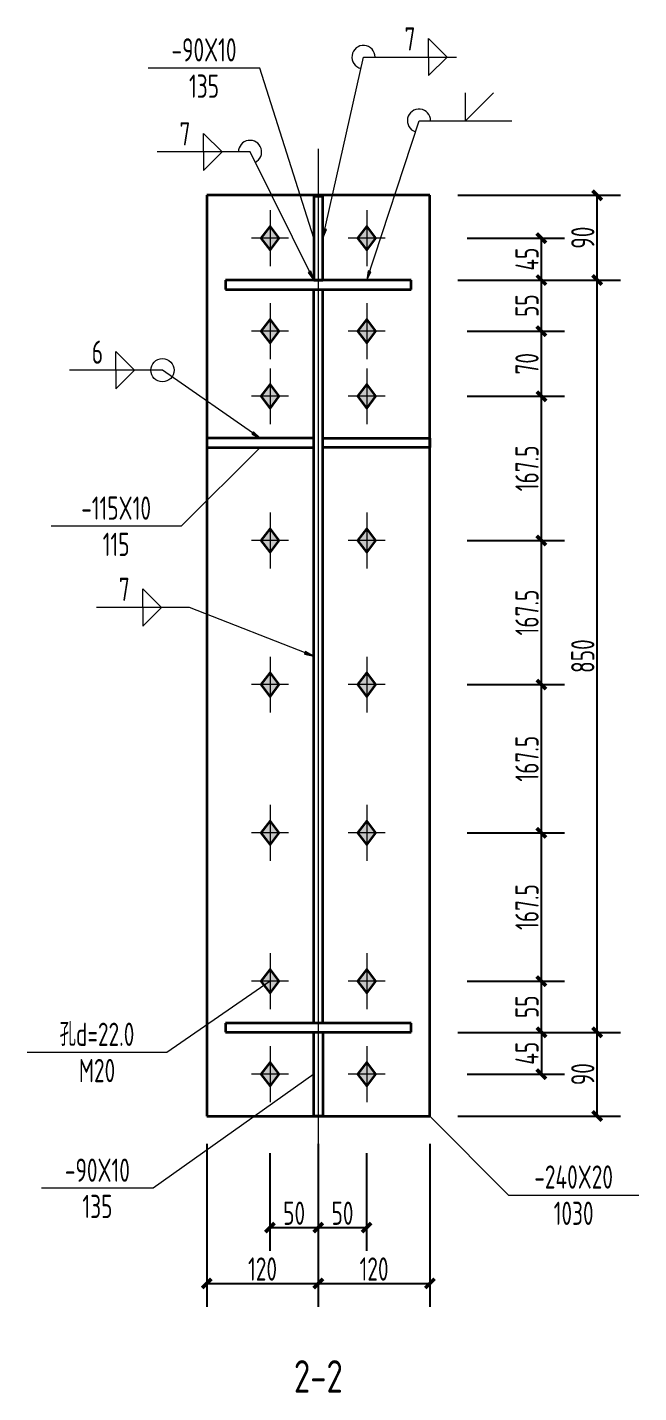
# Model space of a CAD drawing. Header units: millimetres. Extents: x 6950065 to 7140129, y 16284814 to 19754034.
# Drawn here: x 6998002 to 7004579, y 18024456 to 18039138 of the extents above; entities that cross this region are included whole.
import ezdxf
from ezdxf.enums import TextEntityAlignment as Align

# ---------------------------------------------------------------- set-up
doc = ezdxf.new("R2010")
doc.units = ezdxf.units.MM
doc.header["$LTSCALE"] = 1500
doc.header["$MEASUREMENT"] = 0
doc.linetypes.add('线型6', pattern=[8.75, 5, -1.25, 1.25, -1.25])
doc.layers.get('Defpoints').update_dxf_attribs({"color": 1})
for name, color, linetype, lineweight in [('10', 7, 'Continuous', 35), ('20', 2, 'Continuous', 35), ('尺寸标注', 9, 'Continuous', 18), ('焊缝标注', 9, 'Continuous', 18), ('螺栓孔标注', 9, 'Continuous', 18), ('钢板标注', 9, 'Continuous', 18)]:
    doc.layers.add(name, color=color, linetype=linetype, lineweight=lineweight)
doc.styles.add('FromPkpm', font='Pkpmeng', dxfattribs={"width": 0.7, "bigfont": 'hztxt'})
doc.dimstyles.new('Pkpm_1.00', dxfattribs={"dimtxt": 250, "dimasz": 100, "dimexe": 250, "dimexo": 0.0625, "dimgap": 30, "dimtad": 1, "dimdec": 0, "dimrnd": 5, "dimzin": 0, "dimdsep": 46, "dimtxsty": 'FromPkpm', "dimblk1": 'ARCHTICK', "dimblk2": 'ARCHTICK', "dimsah": 1, "dimcen": 0.09, "dimadec": 0, "dimazin": 0, "dimtfac": 1, "dimtdec": 0, "dimtix": 1, "dimtmove": 2, "dimatfit": 1, "dimfxl": 0, "dimtolj": 1, "dimtzin": 0, "dimarcsym": 0})

# ---------------------------------------------------------------- blocks, each defined once
blk = doc.blocks.new('_ArchTick')
at = {"color": 0, "linetype": 'ByBlock', "const_width": 0.4}
blk.add_lwpolyline([(-0.5, -0.5), (0.5, 0.5)], dxfattribs=at)
blk = doc.blocks.new('*D187')
at = {"layer": 'Defpoints', "color": 0, "linetype": 'Continuous'}
for p in [(7002332, 18036870), (7003532, 18036870), (7002332, 18036420)]:
    blk.add_point(p, dxfattribs=at)
at = {"layer": '尺寸标注', "color": 0, "linetype": 'Continuous', "lineweight": -2}
for p, q in [((7002732, 18036870), (7003782, 18036870)), ((7003532, 18036420), (7003532, 18036870)), ((7002732, 18036420), (7003782, 18036420))]:
    blk.add_line(p, q, dxfattribs=at)
at = {"layer": '尺寸标注', "color": 0, "linetype": 'Continuous', "lineweight": -2, "xscale": 100, "yscale": 100, "zscale": 100}
for p, rotation in [((7003532, 18036870), 90), ((7003532, 18036420), 270)]:
    blk.add_blockref('_ArchTick', p, dxfattribs=dict(at, rotation=rotation))
at = {"layer": '尺寸标注', "color": 0, "linetype": 'Continuous', "lineweight": 18, "insert": (7003377, 18036645), "char_height": 250, "attachment_point": 5, "rotation": 90, "style": 'FromPkpm'}
blk.add_mtext('\\A1;45', dxfattribs=at)
blk = doc.blocks.new('*D188')
at = {"layer": 'Defpoints', "color": 0, "linetype": 'Continuous'}
for p in [(7002332, 18036420), (7003532, 18036420), (7002332, 18035870)]:
    blk.add_point(p, dxfattribs=at)
at = {"layer": '尺寸标注', "color": 0, "linetype": 'Continuous', "lineweight": -2}
for p, q in [((7002732, 18036420), (7003782, 18036420)), ((7003532, 18035870), (7003532, 18036420)), ((7002732, 18035870), (7003782, 18035870))]:
    blk.add_line(p, q, dxfattribs=at)
at = {"layer": '尺寸标注', "color": 0, "linetype": 'Continuous', "lineweight": -2, "xscale": 100, "yscale": 100, "zscale": 100}
for p, rotation in [((7003532, 18036420), 90), ((7003532, 18035870), 270)]:
    blk.add_blockref('_ArchTick', p, dxfattribs=dict(at, rotation=rotation))
at = {"layer": '尺寸标注', "color": 0, "linetype": 'Continuous', "lineweight": 18, "insert": (7003377, 18036145), "char_height": 250, "attachment_point": 5, "rotation": 90, "style": 'FromPkpm'}
blk.add_mtext('\\A1;55', dxfattribs=at)
blk = doc.blocks.new('*D189')
at = {"layer": 'Defpoints', "color": 0, "linetype": 'Continuous'}
for p in [(7002332, 18035870), (7003532, 18035870), (7002332, 18035170)]:
    blk.add_point(p, dxfattribs=at)
at = {"layer": '尺寸标注', "color": 0, "linetype": 'Continuous', "lineweight": -2}
for p, q in [((7002732, 18035870), (7003782, 18035870)), ((7003532, 18035170), (7003532, 18035870)), ((7002732, 18035170), (7003782, 18035170))]:
    blk.add_line(p, q, dxfattribs=at)
at = {"layer": '尺寸标注', "color": 0, "linetype": 'Continuous', "lineweight": -2, "xscale": 100, "yscale": 100, "zscale": 100}
for p, rotation in [((7003532, 18035870), 90), ((7003532, 18035170), 270)]:
    blk.add_blockref('_ArchTick', p, dxfattribs=dict(at, rotation=rotation))
at = {"layer": '尺寸标注', "color": 0, "linetype": 'Continuous', "lineweight": 18, "insert": (7003377, 18035520), "char_height": 250, "attachment_point": 5, "rotation": 90, "style": 'FromPkpm'}
blk.add_mtext('\\A1;70', dxfattribs=at)
blk = doc.blocks.new('*D190')
at = {"layer": 'Defpoints', "color": 0, "linetype": 'Continuous'}
for p in [(7002332, 18028331), (7003532, 18028331), (7002332, 18027881)]:
    blk.add_point(p, dxfattribs=at)
at = {"layer": '尺寸标注', "color": 0, "linetype": 'Continuous', "lineweight": -2}
for p, q in [((7002732, 18028331), (7003782, 18028331)), ((7003532, 18028331), (7003532, 18027881)), ((7002732, 18027881), (7003782, 18027881))]:
    blk.add_line(p, q, dxfattribs=at)
at = {"layer": '尺寸标注', "color": 0, "linetype": 'Continuous', "lineweight": -2, "xscale": 100, "yscale": 100, "zscale": 100}
for p, rotation in [((7003532, 18028331), 90), ((7003532, 18027881), 270)]:
    blk.add_blockref('_ArchTick', p, dxfattribs=dict(at, rotation=rotation))
at = {"layer": '尺寸标注', "color": 0, "linetype": 'Continuous', "lineweight": 18, "insert": (7003377, 18028106), "char_height": 250, "attachment_point": 5, "rotation": 90, "style": 'FromPkpm'}
blk.add_mtext('\\A1;45', dxfattribs=at)
blk = doc.blocks.new('*D191')
at = {"layer": 'Defpoints', "color": 0, "linetype": 'Continuous'}
for p in [(7002332, 18028881), (7003532, 18028881), (7002332, 18028331)]:
    blk.add_point(p, dxfattribs=at)
at = {"layer": '尺寸标注', "color": 0, "linetype": 'Continuous', "lineweight": -2}
for p, q in [((7002732, 18028881), (7003782, 18028881)), ((7003532, 18028331), (7003532, 18028881)), ((7002732, 18028331), (7003782, 18028331))]:
    blk.add_line(p, q, dxfattribs=at)
at = {"layer": '尺寸标注', "color": 0, "linetype": 'Continuous', "lineweight": -2, "xscale": 100, "yscale": 100, "zscale": 100}
for p, rotation in [((7003532, 18028881), 90), ((7003532, 18028331), 270)]:
    blk.add_blockref('_ArchTick', p, dxfattribs=dict(at, rotation=rotation))
at = {"layer": '尺寸标注', "color": 0, "linetype": 'Continuous', "lineweight": 18, "insert": (7003377, 18028606), "char_height": 250, "attachment_point": 5, "rotation": 90, "style": 'FromPkpm'}
blk.add_mtext('\\A1;55', dxfattribs=at)
blk = doc.blocks.new('*D192')
at = {"layer": 'Defpoints', "color": 0, "linetype": 'Continuous'}
for p in [(7002332, 18035170), (7003532, 18035170), (7002332, 18033620)]:
    blk.add_point(p, dxfattribs=at)
at = {"layer": '尺寸标注', "color": 0, "linetype": 'Continuous', "lineweight": -2}
for p, q in [((7002732, 18035170), (7003782, 18035170)), ((7003532, 18033620), (7003532, 18035170)), ((7002732, 18033620), (7003782, 18033620))]:
    blk.add_line(p, q, dxfattribs=at)
at = {"layer": '尺寸标注', "color": 0, "linetype": 'Continuous', "lineweight": -2, "xscale": 100, "yscale": 100, "zscale": 100}
for p, rotation in [((7003532, 18035170), 90), ((7003532, 18033620), 270)]:
    blk.add_blockref('_ArchTick', p, dxfattribs=dict(at, rotation=rotation))
at = {"layer": '尺寸标注', "color": 0, "linetype": 'Continuous', "lineweight": 18, "insert": (7003377, 18034395), "char_height": 250, "attachment_point": 5, "rotation": 90, "style": 'FromPkpm'}
blk.add_mtext('\\A1;167.5', dxfattribs=at)
blk = doc.blocks.new('*D193')
at = {"layer": 'Defpoints', "color": 0, "linetype": 'Continuous'}
for p in [(7002332, 18032070), (7003532, 18032070), (7002332, 18030476)]:
    blk.add_point(p, dxfattribs=at)
at = {"layer": '尺寸标注', "color": 0, "linetype": 'Continuous', "lineweight": -2}
for p, q in [((7002732, 18032070), (7003782, 18032070)), ((7003532, 18030476), (7003532, 18032070)), ((7002732, 18030476), (7003782, 18030476))]:
    blk.add_line(p, q, dxfattribs=at)
at = {"layer": '尺寸标注', "color": 0, "linetype": 'Continuous', "lineweight": -2, "xscale": 100, "yscale": 100, "zscale": 100}
for p, rotation in [((7003532, 18032070), 90), ((7003532, 18030476), 270)]:
    blk.add_blockref('_ArchTick', p, dxfattribs=dict(at, rotation=rotation))
at = {"layer": '尺寸标注', "color": 0, "linetype": 'Continuous', "lineweight": 18, "insert": (7003377, 18031273), "char_height": 250, "attachment_point": 5, "rotation": 90, "style": 'FromPkpm'}
blk.add_mtext('\\A1;167.5', dxfattribs=at)
blk = doc.blocks.new('*D194')
at = {"layer": 'Defpoints', "color": 0, "linetype": 'Continuous'}
for p in [(7000612, 18027431), (7001132, 18027431), (7001132, 18026231)]:
    blk.add_point(p, dxfattribs=at)
at = {"layer": '尺寸标注', "color": 0, "linetype": 'Continuous', "lineweight": -2}
for p, q in [((7000612, 18027031), (7000612, 18025981)), ((7001132, 18027031), (7001132, 18025981)), ((7000612, 18026231), (7001132, 18026231))]:
    blk.add_line(p, q, dxfattribs=at)
at = {"layer": '尺寸标注', "color": 0, "linetype": 'Continuous', "lineweight": -2, "xscale": 100, "yscale": 100, "zscale": 100, "rotation": 180}
blk.add_blockref('_ArchTick', (7000612, 18026231), dxfattribs=at)
at = {"layer": '尺寸标注', "color": 0, "linetype": 'Continuous', "lineweight": -2, "xscale": 100, "yscale": 100, "zscale": 100}
blk.add_blockref('_ArchTick', (7001132, 18026231), dxfattribs=at)
at = {"layer": '尺寸标注', "color": 0, "linetype": 'Continuous', "lineweight": 18, "insert": (7000872, 18026386), "char_height": 250, "attachment_point": 5, "style": 'FromPkpm'}
blk.add_mtext('\\A1;50', dxfattribs=at)
blk = doc.blocks.new('*D195')
at = {"layer": 'Defpoints', "color": 0, "linetype": 'Continuous'}
for p in [(7001132, 18027431), (7001652, 18027431), (7001652, 18026231)]:
    blk.add_point(p, dxfattribs=at)
at = {"layer": '尺寸标注', "color": 0, "linetype": 'Continuous', "lineweight": -2}
for p, q in [((7001132, 18027031), (7001132, 18025981)), ((7001652, 18027031), (7001652, 18025981)), ((7001132, 18026231), (7001652, 18026231))]:
    blk.add_line(p, q, dxfattribs=at)
at = {"layer": '尺寸标注', "color": 0, "linetype": 'Continuous', "lineweight": -2, "xscale": 100, "yscale": 100, "zscale": 100, "rotation": 180}
blk.add_blockref('_ArchTick', (7001132, 18026231), dxfattribs=at)
at = {"layer": '尺寸标注', "color": 0, "linetype": 'Continuous', "lineweight": -2, "xscale": 100, "yscale": 100, "zscale": 100}
blk.add_blockref('_ArchTick', (7001652, 18026231), dxfattribs=at)
at = {"layer": '尺寸标注', "color": 0, "linetype": 'Continuous', "lineweight": 18, "insert": (7001392, 18026386), "char_height": 250, "attachment_point": 5, "style": 'FromPkpm'}
blk.add_mtext('\\A1;50', dxfattribs=at)
blk = doc.blocks.new('*D196')
at = {"layer": 'Defpoints', "color": 0, "linetype": 'Continuous'}
for p in [(6999932, 18027431), (7001132, 18027431), (7001132, 18025631)]:
    blk.add_point(p, dxfattribs=at)
at = {"layer": '尺寸标注', "color": 0, "linetype": 'Continuous', "lineweight": -2}
for p, q in [((6999932, 18027131), (6999932, 18025381)), ((7001132, 18027131), (7001132, 18025381)), ((6999932, 18025631), (7001132, 18025631))]:
    blk.add_line(p, q, dxfattribs=at)
at = {"layer": '尺寸标注', "color": 0, "linetype": 'Continuous', "lineweight": -2, "xscale": 100, "yscale": 100, "zscale": 100, "rotation": 180}
blk.add_blockref('_ArchTick', (6999932, 18025631), dxfattribs=at)
at = {"layer": '尺寸标注', "color": 0, "linetype": 'Continuous', "lineweight": -2, "xscale": 100, "yscale": 100, "zscale": 100}
blk.add_blockref('_ArchTick', (7001132, 18025631), dxfattribs=at)
at = {"layer": '尺寸标注', "color": 0, "linetype": 'Continuous', "lineweight": 18, "insert": (7000532, 18025786), "char_height": 250, "attachment_point": 5, "style": 'FromPkpm'}
blk.add_mtext('\\A1;120', dxfattribs=at)
blk = doc.blocks.new('*D197')
at = {"layer": 'Defpoints', "color": 0, "linetype": 'Continuous'}
for p in [(7001132, 18027431), (7002332, 18027431), (7002332, 18025631)]:
    blk.add_point(p, dxfattribs=at)
at = {"layer": '尺寸标注', "color": 0, "linetype": 'Continuous', "lineweight": -2}
for p, q in [((7001132, 18027131), (7001132, 18025381)), ((7002332, 18027131), (7002332, 18025381)), ((7001132, 18025631), (7002332, 18025631))]:
    blk.add_line(p, q, dxfattribs=at)
at = {"layer": '尺寸标注', "color": 0, "linetype": 'Continuous', "lineweight": -2, "xscale": 100, "yscale": 100, "zscale": 100, "rotation": 180}
blk.add_blockref('_ArchTick', (7001132, 18025631), dxfattribs=at)
at = {"layer": '尺寸标注', "color": 0, "linetype": 'Continuous', "lineweight": -2, "xscale": 100, "yscale": 100, "zscale": 100}
blk.add_blockref('_ArchTick', (7002332, 18025631), dxfattribs=at)
at = {"layer": '尺寸标注', "color": 0, "linetype": 'Continuous', "lineweight": 18, "insert": (7001732, 18025786), "char_height": 250, "attachment_point": 5, "style": 'FromPkpm'}
blk.add_mtext('\\A1;120', dxfattribs=at)
blk = doc.blocks.new('*D198')
at = {"layer": 'Defpoints', "color": 0, "linetype": 'Continuous'}
for p in [(7002332, 18028331), (7004132, 18028331), (7002332, 18027431)]:
    blk.add_point(p, dxfattribs=at)
at = {"layer": '尺寸标注', "color": 0, "linetype": 'Continuous', "lineweight": -2}
for p, q in [((7002632, 18028331), (7004382, 18028331)), ((7004132, 18027431), (7004132, 18028331)), ((7002632, 18027431), (7004382, 18027431))]:
    blk.add_line(p, q, dxfattribs=at)
at = {"layer": '尺寸标注', "color": 0, "linetype": 'Continuous', "lineweight": -2, "xscale": 100, "yscale": 100, "zscale": 100}
for p, rotation in [((7004132, 18028331), 90), ((7004132, 18027431), 270)]:
    blk.add_blockref('_ArchTick', p, dxfattribs=dict(at, rotation=rotation))
at = {"layer": '尺寸标注', "color": 0, "linetype": 'Continuous', "lineweight": 18, "insert": (7003977, 18027881), "char_height": 250, "attachment_point": 5, "rotation": 90, "style": 'FromPkpm'}
blk.add_mtext('\\A1;90', dxfattribs=at)
blk = doc.blocks.new('*D199')
at = {"layer": 'Defpoints', "color": 0, "linetype": 'Continuous'}
for p in [(7002332, 18036420), (7004132, 18036420), (7002332, 18028331)]:
    blk.add_point(p, dxfattribs=at)
at = {"layer": '尺寸标注', "color": 0, "linetype": 'Continuous', "lineweight": -2}
for p, q in [((7002632, 18036420), (7004382, 18036420)), ((7004132, 18028331), (7004132, 18036420)), ((7002632, 18028331), (7004382, 18028331))]:
    blk.add_line(p, q, dxfattribs=at)
at = {"layer": '尺寸标注', "color": 0, "linetype": 'Continuous', "lineweight": -2, "xscale": 100, "yscale": 100, "zscale": 100}
for p, rotation in [((7004132, 18036420), 90), ((7004132, 18028331), 270)]:
    blk.add_blockref('_ArchTick', p, dxfattribs=dict(at, rotation=rotation))
at = {"layer": '尺寸标注', "color": 0, "linetype": 'Continuous', "lineweight": 18, "insert": (7003977, 18032376), "char_height": 250, "attachment_point": 5, "rotation": 90, "style": 'FromPkpm'}
blk.add_mtext('\\A1;850', dxfattribs=at)
blk = doc.blocks.new('*D200')
at = {"layer": 'Defpoints', "color": 0, "linetype": 'Continuous'}
for p in [(7002332, 18037331), (7004132, 18037331), (7002332, 18036420)]:
    blk.add_point(p, dxfattribs=at)
at = {"layer": '尺寸标注', "color": 0, "linetype": 'Continuous', "lineweight": -2}
for p, q in [((7002632, 18037331), (7004382, 18037331)), ((7004132, 18036420), (7004132, 18037331)), ((7002632, 18036420), (7004382, 18036420))]:
    blk.add_line(p, q, dxfattribs=at)
at = {"layer": '尺寸标注', "color": 0, "linetype": 'Continuous', "lineweight": -2, "xscale": 100, "yscale": 100, "zscale": 100}
for p, rotation in [((7004132, 18037331), 90), ((7004132, 18036420), 270)]:
    blk.add_blockref('_ArchTick', p, dxfattribs=dict(at, rotation=rotation))
at = {"layer": '尺寸标注', "color": 0, "linetype": 'Continuous', "lineweight": 18, "insert": (7003977, 18036876), "char_height": 250, "attachment_point": 5, "rotation": 90, "style": 'FromPkpm'}
blk.add_mtext('\\A1;90', dxfattribs=at)
blk = doc.blocks.new('*D310')
at = {"layer": 'Defpoints', "color": 0, "linetype": 'Continuous'}
for p in [(7002332, 18030476), (7003532, 18030476), (7002332, 18028881)]:
    blk.add_point(p, dxfattribs=at)
at = {"layer": '尺寸标注', "color": 0, "linetype": 'Continuous', "lineweight": -2}
for p, q in [((7002732, 18030476), (7003782, 18030476)), ((7003532, 18028881), (7003532, 18030476)), ((7002732, 18028881), (7003782, 18028881))]:
    blk.add_line(p, q, dxfattribs=at)
at = {"layer": '尺寸标注', "color": 0, "linetype": 'Continuous', "lineweight": -2, "xscale": 100, "yscale": 100, "zscale": 100}
for p, rotation in [((7003532, 18030476), 90), ((7003532, 18028881), 270)]:
    blk.add_blockref('_ArchTick', p, dxfattribs=dict(at, rotation=rotation))
at = {"layer": '尺寸标注', "color": 0, "linetype": 'Continuous', "lineweight": 18, "insert": (7003377, 18029678), "char_height": 250, "attachment_point": 5, "rotation": 90, "style": 'FromPkpm'}
blk.add_mtext('\\A1;167.5', dxfattribs=at)
blk = doc.blocks.new('*D311')
at = {"layer": 'Defpoints', "color": 0, "linetype": 'Continuous'}
for p in [(7002332, 18033620), (7003532, 18033620), (7002332, 18032070)]:
    blk.add_point(p, dxfattribs=at)
at = {"layer": '尺寸标注', "color": 0, "linetype": 'Continuous', "lineweight": -2}
for p, q in [((7002732, 18033620), (7003782, 18033620)), ((7003532, 18032070), (7003532, 18033620)), ((7002732, 18032070), (7003782, 18032070))]:
    blk.add_line(p, q, dxfattribs=at)
at = {"layer": '尺寸标注', "color": 0, "linetype": 'Continuous', "lineweight": -2, "xscale": 100, "yscale": 100, "zscale": 100}
for p, rotation in [((7003532, 18033620), 90), ((7003532, 18032070), 270)]:
    blk.add_blockref('_ArchTick', p, dxfattribs=dict(at, rotation=rotation))
at = {"layer": '尺寸标注', "color": 0, "linetype": 'Continuous', "lineweight": 18, "insert": (7003377, 18032845), "char_height": 250, "attachment_point": 5, "rotation": 90, "style": 'FromPkpm'}
blk.add_mtext('\\A1;167.5', dxfattribs=at)

msp = doc.modelspace()

# ---------------------------------------------------------------- hatches: boundary and pattern name
at = {"layer": '10'}
for points in [[(7000612.4, 18036999.8), (7000512.4, 18036869.8), (7000612.4, 18036739.8), (7000712.4, 18036869.8)], [(7001652.4, 18036999.8), (7001552.4, 18036869.8), (7001652.4, 18036739.8), (7001752.4, 18036869.8)], [(7000612.4, 18035999.8), (7000512.4, 18035869.8), (7000612.4, 18035739.8), (7000712.4, 18035869.8)], [(7001652.4, 18035999.8), (7001552.4, 18035869.8), (7001652.4, 18035739.8), (7001752.4, 18035869.8)], [(7000612.4, 18035299.8), (7000512.4, 18035169.8), (7000612.4, 18035039.8), (7000712.4, 18035169.8)], [(7001652.4, 18035299.8), (7001552.4, 18035169.8), (7001652.4, 18035039.8), (7001752.4, 18035169.8)], [(7000612.4, 18033749.8), (7000512.4, 18033619.8), (7000612.4, 18033489.8), (7000712.4, 18033619.8)], [(7001652.4, 18033749.8), (7001552.4, 18033619.8), (7001652.4, 18033489.8), (7001752.4, 18033619.8)], [(7000612.4, 18032199.8), (7000512.4, 18032069.8), (7000612.4, 18031939.8), (7000712.4, 18032069.8)], [(7001652.4, 18032199.8), (7001552.4, 18032069.8), (7001652.4, 18031939.8), (7001752.4, 18032069.8)], [(7000612.4, 18030605.5), (7000512.4, 18030475.5), (7000612.4, 18030345.5), (7000712.4, 18030475.5)], [(7001652.4, 18030605.5), (7001552.4, 18030475.5), (7001652.4, 18030345.5), (7001752.4, 18030475.5)], [(7000612.4, 18029011.2), (7000512.4, 18028881.2), (7000612.4, 18028751.2), (7000712.4, 18028881.2)], [(7001652.4, 18029011.2), (7001552.4, 18028881.2), (7001652.4, 18028751.2), (7001752.4, 18028881.2)], [(7000612.4, 18028011.2), (7000512.4, 18027881.2), (7000612.4, 18027751.2), (7000712.4, 18027881.2)], [(7001652.4, 18028011.2), (7001552.4, 18027881.2), (7001652.4, 18027751.2), (7001752.4, 18027881.2)]]:
    msp.add_hatch(color=1, dxfattribs=at).paths.add_polyline_path(points)
at = {"layer": '焊缝标注'}
for points in [[(7001182.4, 18036869.8), (7001218.8, 18036964.1), (7001189.5, 18036970.7)], [(7001082.4, 18036419.8), (7001051.3, 18036516), (7001024.4, 18036502.7)], [(7001652.4, 18036419.8), (7001697.8, 18036510.1), (7001669.3, 18036519.5)], [(7000507.4, 18034719.8), (7000433.8, 18034789.2), (7000416.7, 18034764.5)], [(7001082.4, 18032375.5), (7000994.7, 18032426), (7000983.8, 18032398.1)]]:
    msp.add_hatch(color=3, dxfattribs=at).paths.add_polyline_path(points)

# ---------------------------------------------------------------- linework, layer by layer
at = {"layer": '10', "linetype": '线型6', "lineweight": 18, "ltscale": 100}
msp.add_line((7001132.4, 18026931.2), (7001132.4, 18037831.2), dxfattribs=at)
at = {"layer": '10', "color": 9, "lineweight": 18, "ltscale": 100}
for p, q in [((7000612.4, 18037169.8), (7000612.4, 18036569.8)), ((7001652.4, 18037169.8), (7001652.4, 18036569.8)), ((7000812.4, 18036869.8), (7000412.4, 18036869.8)), ((7001852.4, 18036869.8), (7001452.4, 18036869.8)), ((7000612.4, 18036169.8), (7000612.4, 18035569.8)), ((7001652.4, 18036169.8), (7001652.4, 18035569.8)), ((7000812.4, 18035869.8), (7000412.4, 18035869.8)), ((7001852.4, 18035869.8), (7001452.4, 18035869.8)), ((7000612.4, 18035469.8), (7000612.4, 18034869.8)), ((7001652.4, 18035469.8), (7001652.4, 18034869.8)), ((7000812.4, 18035169.8), (7000412.4, 18035169.8)), ((7001852.4, 18035169.8), (7001452.4, 18035169.8)), ((7000612.4, 18033919.8), (7000612.4, 18033319.8)), ((7001652.4, 18033919.8), (7001652.4, 18033319.8)), ((7000812.4, 18033619.8), (7000412.4, 18033619.8)), ((7001852.4, 18033619.8), (7001452.4, 18033619.8)), ((7000612.4, 18032369.8), (7000612.4, 18031769.8)), ((7001652.4, 18032369.8), (7001652.4, 18031769.8)), ((7000812.4, 18032069.8), (7000412.4, 18032069.8)), ((7001852.4, 18032069.8), (7001452.4, 18032069.8)), ((7000612.4, 18030775.5), (7000612.4, 18030175.5)), ((7001652.4, 18030775.5), (7001652.4, 18030175.5)), ((7000812.4, 18030475.5), (7000412.4, 18030475.5)), ((7001852.4, 18030475.5), (7001452.4, 18030475.5)), ((7000612.4, 18029181.2), (7000612.4, 18028581.2)), ((7001652.4, 18029181.2), (7001652.4, 18028581.2)), ((7000812.4, 18028881.2), (7000412.4, 18028881.2)), ((7001852.4, 18028881.2), (7001452.4, 18028881.2)), ((7000612.4, 18028181.2), (7000612.4, 18027581.2)), ((7001652.4, 18028181.2), (7001652.4, 18027581.2)), ((7000812.4, 18027881.2), (7000412.4, 18027881.2)), ((7001852.4, 18027881.2), (7001452.4, 18027881.2))]:
    msp.add_line(p, q, dxfattribs=at)
at = {"layer": '10', "color": 3, "lineweight": 35, "ltscale": 100}
for p, q in [((7002132.4, 18036419.8), (7000132.4, 18036419.8)), ((7000132.4, 18036419.8), (7000132.4, 18036319.8)), ((7000132.4, 18036319.8), (7002132.4, 18036319.8)), ((7001082.4, 18028431.2), (7001082.4, 18036319.8)), ((7001182.4, 18028431.2), (7001182.4, 18036319.8)), ((7002132.4, 18036319.8), (7002132.4, 18036419.8)), ((7002132.4, 18028431.2), (7000132.4, 18028431.2)), ((7000132.4, 18028431.2), (7000132.4, 18028331.2)), ((7002132.4, 18028331.2), (7002132.4, 18028431.2)), ((7000132.4, 18028331.2), (7002132.4, 18028331.2))]:
    msp.add_line(p, q, dxfattribs=at)
at = {"layer": '10', "color": 1, "linetype": 'Continuous'}
for points in [[(7000612.4, 18036999.8), (7000512.4, 18036869.8), (7000612.4, 18036739.8), (7000712.4, 18036869.8)], [(7001652.4, 18036999.8), (7001552.4, 18036869.8), (7001652.4, 18036739.8), (7001752.4, 18036869.8)], [(7000612.4, 18035999.8), (7000512.4, 18035869.8), (7000612.4, 18035739.8), (7000712.4, 18035869.8)], [(7001652.4, 18035999.8), (7001552.4, 18035869.8), (7001652.4, 18035739.8), (7001752.4, 18035869.8)], [(7000612.4, 18035299.8), (7000512.4, 18035169.8), (7000612.4, 18035039.8), (7000712.4, 18035169.8)], [(7001652.4, 18035299.8), (7001552.4, 18035169.8), (7001652.4, 18035039.8), (7001752.4, 18035169.8)], [(7000612.4, 18033749.8), (7000512.4, 18033619.8), (7000612.4, 18033489.8), (7000712.4, 18033619.8)], [(7001652.4, 18033749.8), (7001552.4, 18033619.8), (7001652.4, 18033489.8), (7001752.4, 18033619.8)], [(7000612.4, 18032199.8), (7000512.4, 18032069.8), (7000612.4, 18031939.8), (7000712.4, 18032069.8)], [(7001652.4, 18032199.8), (7001552.4, 18032069.8), (7001652.4, 18031939.8), (7001752.4, 18032069.8)], [(7000612.4, 18030605.5), (7000512.4, 18030475.5), (7000612.4, 18030345.5), (7000712.4, 18030475.5)], [(7001652.4, 18030605.5), (7001552.4, 18030475.5), (7001652.4, 18030345.5), (7001752.4, 18030475.5)], [(7000612.4, 18029011.2), (7000512.4, 18028881.2), (7000612.4, 18028751.2), (7000712.4, 18028881.2)], [(7001652.4, 18029011.2), (7001552.4, 18028881.2), (7001652.4, 18028751.2), (7001752.4, 18028881.2)], [(7000612.4, 18028011.2), (7000512.4, 18027881.2), (7000612.4, 18027751.2), (7000712.4, 18027881.2)], [(7001652.4, 18028011.2), (7001552.4, 18027881.2), (7001652.4, 18027751.2), (7001752.4, 18027881.2)]]:
    msp.add_lwpolyline(points, close=True, dxfattribs=at)
at = {"layer": '20', "lineweight": 35, "ltscale": 100}
for p, q in [((7002332.4, 18037331.2), (6999932.4, 18037331.2)), ((6999932.4, 18037331.2), (6999932.4, 18027431.2)), ((7002332.4, 18027431.2), (7002332.4, 18037331.2)), ((7001182.4, 18037319.8), (7001082.4, 18037319.8)), ((7001082.4, 18037319.8), (7001082.4, 18036419.8)), ((7001182.4, 18036419.8), (7001182.4, 18037319.8)), ((7001082.4, 18036419.8), (7001182.4, 18036419.8)), ((7001082.4, 18034719.8), (6999932.4, 18034719.8)), ((6999932.4, 18034719.8), (6999932.4, 18034619.8)), ((7001082.4, 18034619.8), (7001082.4, 18034719.8)), ((7001182.4, 18034719.8), (7002332.4, 18034719.8)), ((7001182.4, 18034619.8), (7001182.4, 18034719.8)), ((7002332.4, 18034719.8), (7002332.4, 18034619.8)), ((6999932.4, 18034619.8), (7001082.4, 18034619.8)), ((7002332.4, 18034619.8), (7001182.4, 18034619.8)), ((7001082.4, 18028331.2), (7001182.4, 18028331.2)), ((7001082.4, 18027431.2), (7001082.4, 18028331.2)), ((7001182.4, 18028331.2), (7001182.4, 18027431.2)), ((6999932.4, 18027431.2), (7002332.4, 18027431.2)), ((7001182.4, 18027431.2), (7001082.4, 18027431.2))]:
    msp.add_line(p, q, dxfattribs=at)
at = {"layer": '焊缝标注', "color": 3, "lineweight": 18, "ltscale": 100}
for p, q in [((7002318.1, 18039017.7), (7002518.1, 18038817.7)), ((7002318.1, 18038817.7), (7002318.1, 18039017.7)), ((7001182.4, 18036869.8), (7001618.1, 18038817.7)), ((7001618.1, 18038817.7), (7002618.1, 18038817.7)), ((7002318.1, 18038617.7), (7002518.1, 18038817.7)), ((7002318.1, 18038817.7), (7002318.1, 18038617.7)), ((7002715.4, 18038132.9), (7002715.4, 18038432.9)), ((7002715.4, 18038132.9), (7003015.4, 18038432.9)), ((7001652.4, 18036419.8), (7002215.4, 18038132.9)), ((7002215.4, 18038132.9), (7003215.4, 18038132.9)), ((7000097.5, 18037797.3), (6999897.5, 18037997.3)), ((6999897.5, 18037797.3), (6999897.5, 18037997.3)), ((7000397.5, 18037797.3), (6999397.5, 18037797.3)), ((7000097.5, 18037797.3), (6999897.5, 18037597.3)), ((6999897.5, 18037797.3), (6999897.5, 18037597.3)), ((7001082.4, 18036419.8), (7000397.5, 18037797.3)), ((6999155.7, 18035450), (6998955.7, 18035650)), ((6998955.7, 18035450), (6998955.7, 18035650)), ((6999455.7, 18035450), (6998455.7, 18035450)), ((6999155.7, 18035450), (6998955.7, 18035250)), ((6998955.7, 18035450), (6998955.7, 18035250)), ((7000507.4, 18034719.8), (6999455.7, 18035450)), ((6999445.3, 18032899.8), (6999245.3, 18033099.8)), ((6999245.3, 18032899.8), (6999245.3, 18033099.8)), ((6999745.3, 18032899.8), (6998745.3, 18032899.8)), ((6999445.3, 18032899.8), (6999245.3, 18032699.8)), ((6999245.3, 18032899.8), (6999245.3, 18032699.8)), ((7001082.4, 18032375.5), (6999745.3, 18032899.8))]:
    msp.add_line(p, q, dxfattribs=at)
at = {"layer": '焊缝标注', "color": 3, "linetype": 'Continuous'}
for points in [[(7001182.4, 18036869.8), (7001218.8, 18036964.1), (7001189.5, 18036970.7)], [(7001082.4, 18036419.8), (7001051.3, 18036516), (7001024.4, 18036502.7)], [(7001652.4, 18036419.8), (7001697.8, 18036510.1), (7001669.3, 18036519.5)], [(7000507.4, 18034719.8), (7000433.8, 18034789.2), (7000416.7, 18034764.5)], [(7001082.4, 18032375.5), (7000994.7, 18032426), (7000983.8, 18032398.1)]]:
    msp.add_lwpolyline(points, close=True, dxfattribs=at)
at = {"layer": '焊缝标注', "color": 3, "lineweight": 18, "ltscale": 100}
msp.add_circle((6999455.7, 18035450), 125, dxfattribs=at)
for centre, start, end in [((7001618.1, 18038817.7), 0, 257.38971), ((7002215.4, 18038132.9), 0, 251.80728), ((7000397.5, 18037797.3), 296.43524, 180)]:
    msp.add_arc(centre, 125, start, end, dxfattribs=at)
at = {"layer": '螺栓孔标注', "color": 6, "lineweight": 18, "ltscale": 100}
for p, q in [((7000612.4, 18028881.2), (6999501.6, 18028115.1)), ((6999501.6, 18028115.1), (6998001.6, 18028115.1))]:
    msp.add_line(p, q, dxfattribs=at)
at = {"layer": '螺栓孔标注', "color": 6, "ltscale": 100, "const_width": 10}
msp.add_lwpolyline([(7000617.4, 18028881.2, 1), (7000607.4, 18028881.2, 1)], format="xyb", close=True, dxfattribs=at)
at = {"layer": '钢板标注', "color": 2, "lineweight": 18, "ltscale": 100}
for p, q in [((7000502.5, 18038700), (6999302.5, 18038700)), ((7001082.4, 18036869.8), (7000502.5, 18038700)), ((7000507.4, 18034619.8), (6999657.1, 18033773)), ((6999657.1, 18033773), (6998257.1, 18033773)), ((7001082.4, 18027881.2), (6999355.8, 18026653.9)), ((7002332.4, 18027431.2), (7003178.5, 18026580.3)), ((6999355.8, 18026653.9), (6998155.8, 18026653.9)), ((7003178.5, 18026580.3), (7004578.5, 18026580.3))]:
    msp.add_line(p, q, dxfattribs=at)
at = {"layer": '钢板标注', "color": 2, "ltscale": 100, "const_width": 10}
for points in [[(7001087.4, 18036869.8, 1), (7001077.4, 18036869.8, 1)], [(7000512.4, 18034619.8, 1), (7000502.4, 18034619.8, 1)], [(7001087.4, 18027881.2, 1), (7001077.4, 18027881.2, 1)], [(7002337.4, 18027431.2, 1), (7002327.4, 18027431.2, 1)]]:
    msp.add_lwpolyline(points, format="xyb", close=True, dxfattribs=at)

# ---------------------------------------------------------------- texts
at = {"layer": '10', "lineweight": 25, "style": 'FromPkpm', "width": 0.77}
msp.add_text('2-2', height=350, dxfattribs=at).set_placement((7001132.4, 18024631.2), align=Align.MIDDLE_CENTER)
at = {"layer": '焊缝标注', "color": 3, "lineweight": 25, "style": 'FromPkpm', "width": 0.7}
for s, p in [('7', (7002118.1, 18038887.7)), ('7', (6999697.5, 18037867.3)), ('6', (6998755.7, 18035520)), ('7', (6999045.3, 18032969.8))]:
    msp.add_text(s, height=250, dxfattribs=at).set_placement(p, align=Align.CENTER)
at = {"layer": '螺栓孔标注', "color": 6, "lineweight": 25, "style": 'FromPkpm', "width": 0.7}
msp.add_text('孔d=22.0', height=250, dxfattribs=at).set_placement((6998751.6, 18028185.1), align=Align.CENTER)
msp.add_text('M20', height=250, dxfattribs=at).set_placement((6998751.6, 18028045.1), align=Align.TOP_CENTER)
at = {"layer": '钢板标注', "color": 2, "lineweight": 25, "style": 'FromPkpm', "width": 0.7}
for s, p in [('-90X10', (6999902.5, 18038770)), ('-115X10', (6998957.1, 18033843)), ('-90X10', (6998755.8, 18026723.9)), ('-240X20', (7003878.5, 18026650.3))]:
    msp.add_text(s, height=250, dxfattribs=at).set_placement(p, align=Align.CENTER)
for s, p in [('135', (6999902.5, 18038630)), ('115', (6998957.1, 18033703)), ('135', (6998755.8, 18026583.9)), ('1030', (7003878.5, 18026510.3))]:
    msp.add_text(s, height=250, dxfattribs=at).set_placement(p, align=Align.TOP_CENTER)

# ---------------------------------------------------------------- dimensions: what is measured, and where the dimension line sits
at = {"layer": '尺寸标注', "linetype": 'Continuous', "lineweight": 18}
for base, p1, p2, text, override, picture, middle in [((7004132.4, 18037331.2), (7002332.4, 18036419.8), (7002332.4, 18037331.2), '90', {"dimexo": 300, "dimtad": 1, "dimjust": 0, "dimtih": 0, "dimtoh": 0, "dimtmove": 0, "dimatfit": 3}, '*D200', (7003977.4, 18036875.5)), ((7003532.4, 18036869.8), (7002332.4, 18036419.8), (7002332.4, 18036869.8), '45', {"dimexo": 400, "dimtad": 1, "dimjust": 2, "dimtih": 0, "dimtoh": 0, "dimtix": 0, "dimtmove": 0, "dimatfit": 3}, '*D187', (7003377.4, 18036644.8)), ((7003532.4, 18036419.8), (7002332.4, 18035869.8), (7002332.4, 18036419.8), '55', {"dimexo": 400, "dimtad": 1, "dimjust": 0, "dimtih": 0, "dimtoh": 0, "dimtmove": 0, "dimatfit": 3}, '*D188', (7003377.4, 18036144.8)), ((7004132.4, 18036419.8), (7002332.4, 18028331.2), (7002332.4, 18036419.8), '850', {"dimexo": 300, "dimtad": 1, "dimjust": 0, "dimtih": 0, "dimtoh": 0, "dimtmove": 0, "dimatfit": 3}, '*D199', (7003977.4, 18032375.5)), ((7003532.4, 18035869.8), (7002332.4, 18035169.8), (7002332.4, 18035869.8), '70', {"dimexo": 400, "dimtad": 1, "dimjust": 0, "dimtih": 0, "dimtoh": 0, "dimtmove": 0, "dimatfit": 3}, '*D189', (7003377.4, 18035519.8)), ((7003532.4, 18035169.8), (7002332.4, 18033619.8), (7002332.4, 18035169.8), '167.5', {"dimexo": 400, "dimtad": 1, "dimjust": 0, "dimtih": 0, "dimtoh": 0, "dimtmove": 0, "dimatfit": 3}, '*D192', (7003377.4, 18034394.8)), ((7003532.4, 18033619.8), (7002332.4, 18032069.8), (7002332.4, 18033619.8), '167.5', {"dimexo": 400, "dimtad": 1, "dimjust": 0, "dimtih": 0, "dimtoh": 0, "dimtmove": 0, "dimatfit": 3}, '*D311', (7003377.4, 18032844.8)), ((7003532.4, 18032069.8), (7002332.4, 18030475.5), (7002332.4, 18032069.8), '167.5', {"dimexo": 400, "dimtad": 1, "dimjust": 0, "dimtih": 0, "dimtoh": 0, "dimtmove": 0, "dimatfit": 3}, '*D193', (7003377.4, 18031272.7)), ((7003532.4, 18030475.5), (7002332.4, 18028881.2), (7002332.4, 18030475.5), '167.5', {"dimexo": 400, "dimtad": 1, "dimjust": 0, "dimtih": 0, "dimtoh": 0, "dimtmove": 0, "dimatfit": 3}, '*D310', (7003377.4, 18029678.4)), ((7003532.4, 18028881.2), (7002332.4, 18028331.2), (7002332.4, 18028881.2), '55', {"dimexo": 400, "dimtad": 1, "dimjust": 0, "dimtih": 0, "dimtoh": 0, "dimtmove": 0, "dimatfit": 3}, '*D191', (7003377.4, 18028606.2)), ((7003532.4, 18028331.2), (7002332.4, 18027881.2), (7002332.4, 18028331.2), '45', {"dimexo": 400, "dimtad": 1, "dimjust": 1, "dimtih": 0, "dimtoh": 0, "dimtix": 0, "dimtmove": 0, "dimatfit": 3}, '*D190', (7003377.4, 18028106.2)), ((7004132.4, 18028331.2), (7002332.4, 18027431.2), (7002332.4, 18028331.2), '90', {"dimexo": 300, "dimtad": 1, "dimjust": 0, "dimtih": 0, "dimtoh": 0, "dimtmove": 0, "dimatfit": 3}, '*D198', (7003977.4, 18027881.2))]:
    dim = msp.add_linear_dim(base=base, p1=p1, p2=p2, angle=90, text=text, dimstyle='Pkpm_1.00', override=override, dxfattribs=at)
    dim.commit()
    dim.dimension.update_dxf_attribs({"geometry": picture, "text_midpoint": middle})
for base, p1, p2, text, override, picture, middle in [((7001132.4, 18025631.2), (6999932.4, 18027431.2), (7001132.4, 18027431.2), '120', {"dimexo": 300, "dimtad": 1, "dimjust": 0, "dimtih": 0, "dimtoh": 0, "dimtmove": 0, "dimatfit": 3}, '*D196', (7000532.4, 18025786.2)), ((7001132.4, 18026231.2), (7000612.4, 18027431.2), (7001132.4, 18027431.2), '50', {"dimexo": 400, "dimtad": 1, "dimjust": 0, "dimtih": 0, "dimtoh": 0, "dimtmove": 0, "dimatfit": 3}, '*D194', (7000872.4, 18026386.2)), ((7001652.4, 18026231.2), (7001132.4, 18027431.2), (7001652.4, 18027431.2), '50', {"dimexo": 400, "dimtad": 1, "dimjust": 0, "dimtih": 0, "dimtoh": 0, "dimtmove": 0, "dimatfit": 3}, '*D195', (7001392.4, 18026386.2)), ((7002332.4, 18025631.2), (7001132.4, 18027431.2), (7002332.4, 18027431.2), '120', {"dimexo": 300, "dimtad": 1, "dimjust": 0, "dimtih": 0, "dimtoh": 0, "dimtmove": 0, "dimatfit": 3}, '*D197', (7001732.4, 18025786.2))]:
    dim = msp.add_linear_dim(base=base, p1=p1, p2=p2, text=text, dimstyle='Pkpm_1.00', override=override, dxfattribs=at)
    dim.commit()
    dim.dimension.update_dxf_attribs({"geometry": picture, "text_midpoint": middle})

doc.saveas('drawing.dxf')
